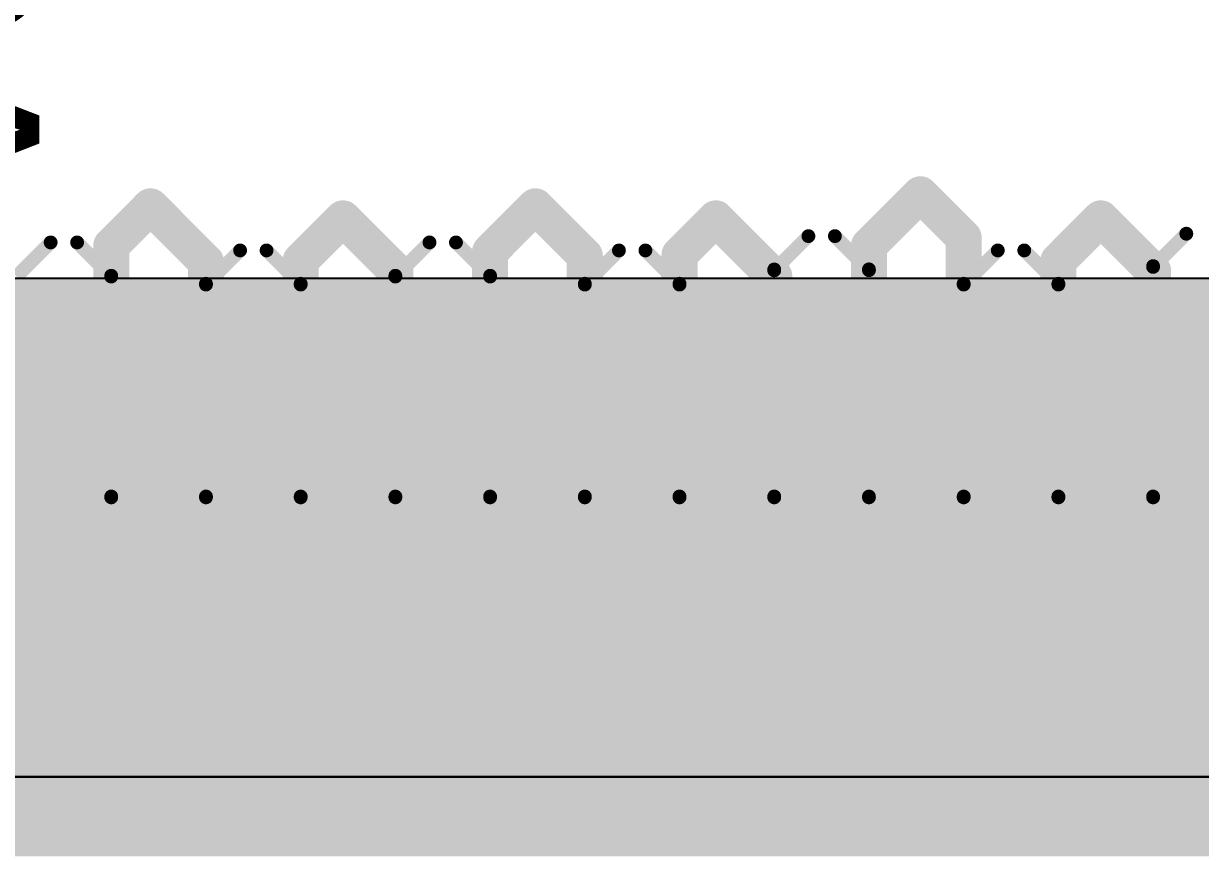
# Model space of a CAD drawing. Header units: inches. Extents: x -1.3 to 11.9, y -6.8 to 4.2.
# Drawn here: x 3.1372 to 3.6264, y -0.19 to 0.1559 of the extents above; entities that cross this region are included whole.
import ezdxf

# ---------------------------------------------------------------- set-up
doc = ezdxf.new("R2010")
doc.units = ezdxf.units.IN
doc.header["$MEASUREMENT"] = 0
for name, color, linetype in [('02_GND1', 76, 'Continuous'), ('04_GND2', 16, 'Continuous'), ('06_GND3', 216, 'Continuous'), ('08_GND4', 136, 'Continuous'), ('09_PWR1', 136, 'Continuous'), ('10_PWR2', 136, 'Continuous'), ('11_GND5', 136, 'Continuous'), ('13_GND6', 136, 'Continuous'), ('15_GND7', 136, 'Continuous'), ('Board', 76, 'Continuous'), ('BOTTOM', 5, 'Continuous'), ('Bottom Overlay', 54, 'Continuous'), ('Bottom Paste', 16, 'Continuous'), ('Bottom Solder', 6, 'Continuous'), ('TOP', 1, 'Continuous'), ('Top Paste', 8, 'Continuous'), ('Top Solder', 216, 'Continuous')]:
    doc.layers.add(name, color=color, linetype=linetype)
doc.styles.add('Arial', font='', dxfattribs={"height": 0.2})
doc.styles.get('Arial').set_extended_font_data('Arial')

# ---------------------------------------------------------------- blocks, each defined once
blk = doc.blocks.new('PCIE_8LANE_EDGE_316')
at = {"layer": 'BOTTOM'}
for points in [[(0.34033, -0.03098), (0.36833, -0.03098), (0.36833, -0.19998), (0.34033, -0.19998)], [(0.3797, -0.03098), (0.4077, -0.03098), (0.4077, -0.19998), (0.3797, -0.19998)], [(0.41907, -0.03098), (0.44707, -0.03098), (0.44707, -0.19998), (0.41907, -0.19998)], [(0.45844, -0.03098), (0.48644, -0.03098), (0.48644, -0.19998), (0.45844, -0.19998)], [(0.49781, -0.03098), (0.52581, -0.03098), (0.52581, -0.19998), (0.49781, -0.19998)], [(0.53718, -0.03098), (0.56518, -0.03098), (0.56518, -0.19998), (0.53718, -0.19998)], [(0.57655, -0.03098), (0.60455, -0.03098), (0.60455, -0.19998), (0.57655, -0.19998)], [(0.61592, -0.03098), (0.64392, -0.03098), (0.64392, -0.19998), (0.61592, -0.19998)], [(0.65529, -0.03098), (0.68329, -0.03098), (0.68329, -0.19998), (0.65529, -0.19998)], [(0.69466, -0.03098), (0.72266, -0.03098), (0.72266, -0.19998), (0.69466, -0.19998)], [(0.73403, -0.03098), (0.76203, -0.03098), (0.76203, -0.19998), (0.73403, -0.19998)], [(0.7734, -0.03098), (0.8014, -0.03098), (0.8014, -0.19998), (0.7734, -0.19998)], [(0.81277, -0.03098), (0.84077, -0.03098), (0.84077, -0.19998), (0.81277, -0.19998)]]:
    blk.add_hatch(color=5, dxfattribs=at).paths.add_polyline_path(points)
at = {"layer": 'Bottom Paste'}
for points in [[(0.34033, -0.03098), (0.36833, -0.03098), (0.36833, -0.19998), (0.34033, -0.19998)], [(0.3797, -0.03098), (0.4077, -0.03098), (0.4077, -0.19998), (0.3797, -0.19998)], [(0.41907, -0.03098), (0.44707, -0.03098), (0.44707, -0.19998), (0.41907, -0.19998)], [(0.45844, -0.03098), (0.48644, -0.03098), (0.48644, -0.19998), (0.45844, -0.19998)], [(0.49781, -0.03098), (0.52581, -0.03098), (0.52581, -0.19998), (0.49781, -0.19998)], [(0.53718, -0.03098), (0.56518, -0.03098), (0.56518, -0.19998), (0.53718, -0.19998)], [(0.57655, -0.03098), (0.60455, -0.03098), (0.60455, -0.19998), (0.57655, -0.19998)], [(0.61592, -0.03098), (0.64392, -0.03098), (0.64392, -0.19998), (0.61592, -0.19998)], [(0.65529, -0.03098), (0.68329, -0.03098), (0.68329, -0.19998), (0.65529, -0.19998)], [(0.69466, -0.03098), (0.72266, -0.03098), (0.72266, -0.19998), (0.69466, -0.19998)], [(0.73403, -0.03098), (0.76203, -0.03098), (0.76203, -0.19998), (0.73403, -0.19998)], [(0.7734, -0.03098), (0.8014, -0.03098), (0.8014, -0.19998), (0.7734, -0.19998)], [(0.81277, -0.03098), (0.84077, -0.03098), (0.84077, -0.19998), (0.81277, -0.19998)]]:
    blk.add_hatch(color=16, dxfattribs=at).paths.add_polyline_path(points)
at = {"layer": 'Bottom Solder'}
for points in [[(0.33633, -0.02698), (0.37233, -0.02698), (0.37233, -0.20398), (0.33633, -0.20398)], [(0.3757, -0.02698), (0.4117, -0.02698), (0.4117, -0.20398), (0.3757, -0.20398)], [(0.41507, -0.02698), (0.45107, -0.02698), (0.45107, -0.20398), (0.41507, -0.20398)], [(0.45444, -0.02698), (0.49044, -0.02698), (0.49044, -0.20398), (0.45444, -0.20398)], [(0.49381, -0.02698), (0.52981, -0.02698), (0.52981, -0.20398), (0.49381, -0.20398)], [(0.53318, -0.02698), (0.56918, -0.02698), (0.56918, -0.20398), (0.53318, -0.20398)], [(0.57255, -0.02698), (0.60855, -0.02698), (0.60855, -0.20398), (0.57255, -0.20398)], [(0.61192, -0.02698), (0.64792, -0.02698), (0.64792, -0.20398), (0.61192, -0.20398)], [(0.65129, -0.02698), (0.68729, -0.02698), (0.68729, -0.20398), (0.65129, -0.20398)], [(0.69066, -0.02698), (0.72666, -0.02698), (0.72666, -0.20398), (0.69066, -0.20398)], [(0.73003, -0.02698), (0.76603, -0.02698), (0.76603, -0.20398), (0.73003, -0.20398)], [(0.7694, -0.02698), (0.8054, -0.02698), (0.8054, -0.20398), (0.7694, -0.20398)], [(0.80877, -0.02698), (0.84477, -0.02698), (0.84477, -0.20398), (0.80877, -0.20398)]]:
    blk.add_hatch(color=6, dxfattribs=at).paths.add_polyline_path(points)
at = {"layer": 'TOP'}
for points in [[(0.34033, -0.03098), (0.36833, -0.03098), (0.36833, -0.19998), (0.34033, -0.19998)], [(0.3797, -0.03098), (0.4077, -0.03098), (0.4077, -0.19998), (0.3797, -0.19998)], [(0.41907, -0.03098), (0.44707, -0.03098), (0.44707, -0.19998), (0.41907, -0.19998)], [(0.45844, -0.03098), (0.48644, -0.03098), (0.48644, -0.19998), (0.45844, -0.19998)], [(0.49781, -0.03098), (0.52581, -0.03098), (0.52581, -0.19998), (0.49781, -0.19998)], [(0.53718, -0.03098), (0.56518, -0.03098), (0.56518, -0.19998), (0.53718, -0.19998)], [(0.57655, -0.03098), (0.60455, -0.03098), (0.60455, -0.19998), (0.57655, -0.19998)], [(0.61592, -0.03098), (0.64392, -0.03098), (0.64392, -0.19998), (0.61592, -0.19998)], [(0.65529, -0.03098), (0.68329, -0.03098), (0.68329, -0.19998), (0.65529, -0.19998)], [(0.69466, -0.03098), (0.72266, -0.03098), (0.72266, -0.19998), (0.69466, -0.19998)], [(0.73403, -0.03098), (0.76203, -0.03098), (0.76203, -0.19998), (0.73403, -0.19998)], [(0.7734, -0.03098), (0.8014, -0.03098), (0.8014, -0.19998), (0.7734, -0.19998)], [(0.81277, -0.03098), (0.84077, -0.03098), (0.84077, -0.19998), (0.81277, -0.19998)]]:
    blk.add_hatch(color=1, dxfattribs=at).paths.add_polyline_path(points)
at = {"layer": 'Top Paste'}
for points in [[(0.34033, -0.03098), (0.36833, -0.03098), (0.36833, -0.19998), (0.34033, -0.19998)], [(0.3797, -0.03098), (0.4077, -0.03098), (0.4077, -0.19998), (0.3797, -0.19998)], [(0.41907, -0.03098), (0.44707, -0.03098), (0.44707, -0.19998), (0.41907, -0.19998)], [(0.45844, -0.03098), (0.48644, -0.03098), (0.48644, -0.19998), (0.45844, -0.19998)], [(0.49781, -0.03098), (0.52581, -0.03098), (0.52581, -0.19998), (0.49781, -0.19998)], [(0.53718, -0.03098), (0.56518, -0.03098), (0.56518, -0.19998), (0.53718, -0.19998)], [(0.57655, -0.03098), (0.60455, -0.03098), (0.60455, -0.19998), (0.57655, -0.19998)], [(0.61592, -0.03098), (0.64392, -0.03098), (0.64392, -0.19998), (0.61592, -0.19998)], [(0.65529, -0.03098), (0.68329, -0.03098), (0.68329, -0.19998), (0.65529, -0.19998)], [(0.69466, -0.03098), (0.72266, -0.03098), (0.72266, -0.19998), (0.69466, -0.19998)], [(0.73403, -0.03098), (0.76203, -0.03098), (0.76203, -0.19998), (0.73403, -0.19998)], [(0.7734, -0.03098), (0.8014, -0.03098), (0.8014, -0.19998), (0.7734, -0.19998)], [(0.81277, -0.03098), (0.84077, -0.03098), (0.84077, -0.19998), (0.81277, -0.19998)]]:
    blk.add_hatch(color=8, dxfattribs=at).paths.add_polyline_path(points)
at = {"layer": 'Top Solder'}
for points in [[(0.33633, -0.02698), (0.37233, -0.02698), (0.37233, -0.20398), (0.33633, -0.20398)], [(0.3757, -0.02698), (0.4117, -0.02698), (0.4117, -0.20398), (0.3757, -0.20398)], [(0.41507, -0.02698), (0.45107, -0.02698), (0.45107, -0.20398), (0.41507, -0.20398)], [(0.45444, -0.02698), (0.49044, -0.02698), (0.49044, -0.20398), (0.45444, -0.20398)], [(0.49381, -0.02698), (0.52981, -0.02698), (0.52981, -0.20398), (0.49381, -0.20398)], [(0.53318, -0.02698), (0.56918, -0.02698), (0.56918, -0.20398), (0.53318, -0.20398)], [(0.57255, -0.02698), (0.60855, -0.02698), (0.60855, -0.20398), (0.57255, -0.20398)], [(0.61192, -0.02698), (0.64792, -0.02698), (0.64792, -0.20398), (0.61192, -0.20398)], [(0.65129, -0.02698), (0.68729, -0.02698), (0.68729, -0.20398), (0.65129, -0.20398)], [(0.69066, -0.02698), (0.72666, -0.02698), (0.72666, -0.20398), (0.69066, -0.20398)], [(0.73003, -0.02698), (0.76603, -0.02698), (0.76603, -0.20398), (0.73003, -0.20398)], [(0.7694, -0.02698), (0.8054, -0.02698), (0.8054, -0.20398), (0.7694, -0.20398)], [(0.80877, -0.02698), (0.84477, -0.02698), (0.84477, -0.20398), (0.80877, -0.20398)]]:
    blk.add_hatch(color=216, dxfattribs=at).paths.add_polyline_path(points)
at = {"layer": 'Bottom Overlay', "style": 'Arial', "text_generation_flag": 2}
blk.add_text('A32', height=0.07874, rotation=270, dxfattribs=at).set_placement((0.28502, 0.00002))

msp = doc.modelspace()

# ---------------------------------------------------------------- hatches: boundary and pattern name
at = {"layer": '02_GND1'}
msp.add_hatch(color=76, dxfattribs=at).paths.add_polyline_path([(1.765, -0.175), (3.81, -0.175), (3.81, 0.05), (1.765, 0.05)])
at = {"layer": '04_GND2'}
msp.add_hatch(color=16, dxfattribs=at).paths.add_polyline_path([(1.77, -0.18), (3.815, -0.18), (3.815, 0.05), (1.77, 0.05)])
at = {"layer": '06_GND3'}
msp.add_hatch(color=216, dxfattribs=at).paths.add_polyline_path([(1.77, -0.185), (3.815, -0.185), (3.815, 0.05), (1.77, 0.05)])
at = {"layer": '08_GND4'}
msp.add_hatch(color=136, dxfattribs=at).paths.add_polyline_path([(1.765, -0.185), (3.815, -0.185), (3.815, 0.05), (1.765, 0.05)])
at = {"layer": '09_PWR1'}
msp.add_hatch(color=136, dxfattribs=at).paths.add_polyline_path([(1.765, -0.19), (3.815, -0.19), (3.815, 0.05), (1.765, 0.05)])
at = {"layer": '10_PWR2'}
msp.add_hatch(color=136, dxfattribs=at).paths.add_polyline_path([(1.76, -0.19), (3.815, -0.19), (3.815, 0.05), (1.76, 0.05)])
at = {"layer": '11_GND5'}
msp.add_hatch(color=136, dxfattribs=at).paths.add_polyline_path([(1.76, -0.185), (3.815, -0.185), (3.815, 0.05), (1.76, 0.05)])
at = {"layer": '13_GND6'}
msp.add_hatch(color=136, dxfattribs=at).paths.add_polyline_path([(1.76, -0.185), (3.815, -0.185), (3.815, 0.05), (1.76, 0.05)])
at = {"layer": '15_GND7'}
msp.add_hatch(color=136, dxfattribs=at).paths.add_polyline_path([(1.765, -0.185), (3.815, -0.185), (3.815, 0.05), (1.765, 0.05)])
at = {"layer": 'Bottom Solder'}
msp.add_hatch(color=6, dxfattribs=at).paths.add_polyline_path([(1.748, -0.186), (3.82, -0.186), (3.82, 0.048), (1.748, 0.048)])
at = {"layer": 'Top Solder'}
msp.add_hatch(color=216, dxfattribs=at).paths.add_polyline_path([(1.749, -0.185), (3.815, -0.185), (3.815, 0.048), (1.749, 0.048)])

# ---------------------------------------------------------------- linework, layer by layer
at = {"layer": '02_GND1'}
msp.add_line((3.77121, 0.05), (2.30556, 0.05), dxfattribs=at)
msp.add_lwpolyline([(2.28598, -0.15748, 0.04, 0.04, 0), (3.79079, -0.15748, 0.04, 0.04, 0)], format="xyseb", dxfattribs=at)
at = {"layer": '04_GND2'}
msp.add_line((3.77121, 0.05), (2.30556, 0.05), dxfattribs=at)
msp.add_lwpolyline([(2.28598, -0.15748, 0.04, 0.04, 0), (3.79079, -0.15748, 0.04, 0.04, 0)], format="xyseb", dxfattribs=at)
at = {"layer": '06_GND3'}
msp.add_line((3.77121, 0.05), (2.30556, 0.05), dxfattribs=at)
msp.add_lwpolyline([(2.28598, -0.15748, 0.04, 0.04, 0), (3.79079, -0.15748, 0.04, 0.04, 0)], format="xyseb", dxfattribs=at)
at = {"layer": '08_GND4'}
msp.add_line((3.77121, 0.05), (2.30556, 0.05), dxfattribs=at)
msp.add_lwpolyline([(2.28598, -0.15748, 0.04, 0.04, 0), (3.79079, -0.15748, 0.04, 0.04, 0)], format="xyseb", dxfattribs=at)
at = {"layer": '09_PWR1'}
msp.add_line((3.77121, 0.05), (2.30556, 0.05), dxfattribs=at)
msp.add_lwpolyline([(2.28598, -0.15748, 0.04, 0.04, 0), (3.79079, -0.15748, 0.04, 0.04, 0)], format="xyseb", dxfattribs=at)
at = {"layer": '10_PWR2'}
msp.add_line((3.77121, 0.05), (2.30556, 0.05), dxfattribs=at)
msp.add_lwpolyline([(2.28598, -0.15748, 0.04, 0.04, 0), (3.79079, -0.15748, 0.04, 0.04, 0)], format="xyseb", dxfattribs=at)
at = {"layer": '11_GND5'}
msp.add_line((3.77121, 0.05), (2.30556, 0.05), dxfattribs=at)
msp.add_lwpolyline([(2.28598, -0.15748, 0.04, 0.04, 0), (3.79079, -0.15748, 0.04, 0.04, 0)], format="xyseb", dxfattribs=at)
at = {"layer": '13_GND6'}
msp.add_line((3.77121, 0.05), (2.30556, 0.05), dxfattribs=at)
msp.add_lwpolyline([(2.28598, -0.15748, 0.04, 0.04, 0), (3.79079, -0.15748, 0.04, 0.04, 0)], format="xyseb", dxfattribs=at)
at = {"layer": '15_GND7'}
msp.add_line((3.77121, 0.05), (2.30556, 0.05), dxfattribs=at)
msp.add_lwpolyline([(2.28598, -0.15748, 0.04, 0.04, 0), (3.79079, -0.15748, 0.04, 0.04, 0)], format="xyseb", dxfattribs=at)
at = {"layer": 'Board'}
msp.add_lwpolyline([(2.28598, -0.15697, 0.001, 0.001, 0), (3.79079, -0.15697, 0.001, 0.001, 0)], format="xyseb", dxfattribs=at)
at = {"layer": 'BOTTOM'}
for points in [[(3.48864, 0.06364, 0.015, 0.015, 0), (3.51, 0.085, 0.015, 0.015, 0)], [(3.17368, 0.06368, 0.015, 0.015, 0), (3.19, 0.08, 0.015, 0.015, 0)], [(3.33116, 0.06116, 0.015, 0.015, 0), (3.35, 0.08, 0.015, 0.015, 0)], [(3.27, 0.075, 0.015, 0.015, 0), (3.29179, 0.05321, 0.015, 0.015, 0)], [(3.425, 0.075, 0.015, 0.015, 0), (3.44927, 0.05073, 0.015, 0.015, 0)], [(3.585, 0.075, 0.015, 0.015, 0), (3.60675, 0.05325, 0.015, 0.015, 0)], [(3.17368, -0.04086, 0.015, 0.015, 0), (3.17368, 0.06368, 0.015, 0.015, 0)], [(3.33116, -0.04086, 0.015, 0.015, 0), (3.33116, 0.06116, 0.015, 0.015, 0)], [(3.48864, -0.04086, 0.015, 0.015, 0), (3.48864, 0.06364, 0.015, 0.015, 0)], [(3.21305, 0.04752, 0.00575, 0.00575, 0), (3.22724, 0.0617, 0.00575, 0.00575, 0)], [(3.23824, 0.0617, 0.00575, 0.00575, 0), (3.25242, 0.04752, 0.00575, 0.00575, 0)], [(3.37053, 0.04752, 0.00575, 0.00575, 0), (3.38472, 0.0617, 0.00575, 0.00575, 0)], [(3.39572, 0.0617, 0.00575, 0.00575, 0), (3.4099, 0.04752, 0.00575, 0.00575, 0)], [(3.52801, 0.04752, 0.00575, 0.00575, 0), (3.5422, 0.0617, 0.00575, 0.00575, 0)], [(3.5532, 0.0617, 0.00575, 0.00575, 0), (3.56738, 0.04752, 0.00575, 0.00575, 0)], [(3.29179, -0.04086, 0.015, 0.015, 0), (3.29179, 0.05321, 0.015, 0.015, 0)], [(3.60675, -0.04086, 0.015, 0.015, 0), (3.60675, 0.05325, 0.015, 0.015, 0)], [(3.44927, -0.04051, 0.015, 0.015, 0), (3.44927, 0.05107, 0.015, 0.015, 0)], [(3.44927, -0.04086, 0.015, 0.015, 0), (3.44927, 0.05073, 0.015, 0.015, 0)], [(3.21305, -0.04051, 0.00575, 0.00575, 0), (3.21305, 0.04786, 0.00575, 0.00575, 0)], [(3.21305, -0.04086, 0.00575, 0.00575, 0), (3.21305, 0.04752, 0.00575, 0.00575, 0)], [(3.25242, -0.04051, 0.00575, 0.00575, 0), (3.25242, 0.04786, 0.00575, 0.00575, 0)], [(3.25242, -0.04086, 0.00575, 0.00575, 0), (3.25242, 0.04752, 0.00575, 0.00575, 0)], [(3.37053, -0.04051, 0.00575, 0.00575, 0), (3.37053, 0.04786, 0.00575, 0.00575, 0)], [(3.37053, -0.04086, 0.00575, 0.00575, 0), (3.37053, 0.04752, 0.00575, 0.00575, 0)], [(3.4099, -0.04051, 0.00575, 0.00575, 0), (3.4099, 0.04786, 0.00575, 0.00575, 0)], [(3.4099, -0.04086, 0.00575, 0.00575, 0), (3.4099, 0.04752, 0.00575, 0.00575, 0)], [(3.52801, -0.04051, 0.00575, 0.00575, 0), (3.52801, 0.04786, 0.00575, 0.00575, 0)], [(3.52801, -0.04086, 0.00575, 0.00575, 0), (3.52801, 0.04752, 0.00575, 0.00575, 0)], [(3.56738, -0.04051, 0.00575, 0.00575, 0), (3.56738, 0.04786, 0.00575, 0.00575, 0)], [(3.56738, -0.04086, 0.00575, 0.00575, 0), (3.56738, 0.04752, 0.00575, 0.00575, 0)]]:
    msp.add_lwpolyline(points, format="xyseb", dxfattribs=at)
for points in [[(3.50625, 0.085, 0.0075, 0.0075, 1), (3.51375, 0.085, 0.0075, 0.0075, 1)], [(3.18625, 0.08, 0.0075, 0.0075, 1), (3.19375, 0.08, 0.0075, 0.0075, 1)], [(3.34625, 0.08, 0.0075, 0.0075, 1), (3.35375, 0.08, 0.0075, 0.0075, 1)], [(3.26625, 0.075, 0.0075, 0.0075, 1), (3.27375, 0.075, 0.0075, 0.0075, 1)], [(3.42125, 0.075, 0.0075, 0.0075, 1), (3.42875, 0.075, 0.0075, 0.0075, 1)], [(3.58125, 0.075, 0.0075, 0.0075, 1), (3.58875, 0.075, 0.0075, 0.0075, 1)], [(3.16993, 0.06368, 0.0075, 0.0075, 1), (3.17743, 0.06368, 0.0075, 0.0075, 1)], [(3.16993, 0.06368, 0.0075, 0.0075, 1), (3.17743, 0.06368, 0.0075, 0.0075, 1)], [(3.32741, 0.06116, 0.0075, 0.0075, 1), (3.33491, 0.06116, 0.0075, 0.0075, 1)], [(3.32741, 0.06116, 0.0075, 0.0075, 1), (3.33491, 0.06116, 0.0075, 0.0075, 1)], [(3.48489, 0.06364, 0.0075, 0.0075, 1), (3.49239, 0.06364, 0.0075, 0.0075, 1)], [(3.48489, 0.06364, 0.0075, 0.0075, 1), (3.49239, 0.06364, 0.0075, 0.0075, 1)], [(3.2258, 0.0617, 0.00287, 0.00287, 1), (3.22867, 0.0617, 0.00287, 0.00287, 1)], [(3.2368, 0.0617, 0.00287, 0.00287, 1), (3.23967, 0.0617, 0.00287, 0.00287, 1)], [(3.38328, 0.0617, 0.00287, 0.00287, 1), (3.38615, 0.0617, 0.00287, 0.00287, 1)], [(3.39428, 0.0617, 0.00287, 0.00287, 1), (3.39715, 0.0617, 0.00287, 0.00287, 1)], [(3.54076, 0.0617, 0.00287, 0.00287, 1), (3.54363, 0.0617, 0.00287, 0.00287, 1)], [(3.55176, 0.0617, 0.00287, 0.00287, 1), (3.55463, 0.0617, 0.00287, 0.00287, 1)], [(3.28804, 0.05321, 0.0075, 0.0075, 1), (3.29554, 0.05321, 0.0075, 0.0075, 1)], [(3.28804, 0.05321, 0.0075, 0.0075, 1), (3.29554, 0.05321, 0.0075, 0.0075, 1)], [(3.603, 0.05325, 0.0075, 0.0075, 1), (3.6105, 0.05325, 0.0075, 0.0075, 1)], [(3.603, 0.05325, 0.0075, 0.0075, 1), (3.6105, 0.05325, 0.0075, 0.0075, 1)], [(3.44552, 0.05107, 0.0075, 0.0075, 1), (3.45302, 0.05107, 0.0075, 0.0075, 1)], [(3.44552, 0.05073, 0.0075, 0.0075, 1), (3.45302, 0.05073, 0.0075, 0.0075, 1)], [(3.44552, 0.05073, 0.0075, 0.0075, 1), (3.45302, 0.05073, 0.0075, 0.0075, 1)], [(3.21161, 0.04786, 0.00287, 0.00287, 1), (3.21449, 0.04786, 0.00287, 0.00287, 1)], [(3.21161, 0.04752, 0.00287, 0.00287, 1), (3.21449, 0.04752, 0.00287, 0.00287, 1)], [(3.21161, 0.04752, 0.00287, 0.00287, 1), (3.21449, 0.04752, 0.00287, 0.00287, 1)], [(3.25098, 0.04786, 0.00287, 0.00287, 1), (3.25386, 0.04786, 0.00287, 0.00287, 1)], [(3.25098, 0.04752, 0.00287, 0.00287, 1), (3.25386, 0.04752, 0.00287, 0.00287, 1)], [(3.25098, 0.04752, 0.00287, 0.00287, 1), (3.25386, 0.04752, 0.00287, 0.00287, 1)], [(3.36909, 0.04786, 0.00287, 0.00287, 1), (3.37197, 0.04786, 0.00287, 0.00287, 1)], [(3.36909, 0.04752, 0.00287, 0.00287, 1), (3.37197, 0.04752, 0.00287, 0.00287, 1)], [(3.36909, 0.04752, 0.00287, 0.00287, 1), (3.37197, 0.04752, 0.00287, 0.00287, 1)], [(3.40846, 0.04786, 0.00287, 0.00287, 1), (3.41134, 0.04786, 0.00287, 0.00287, 1)], [(3.40846, 0.04752, 0.00287, 0.00287, 1), (3.41134, 0.04752, 0.00287, 0.00287, 1)], [(3.40846, 0.04752, 0.00287, 0.00287, 1), (3.41134, 0.04752, 0.00287, 0.00287, 1)], [(3.52657, 0.04786, 0.00287, 0.00287, 1), (3.52945, 0.04786, 0.00287, 0.00287, 1)], [(3.52657, 0.04752, 0.00287, 0.00287, 1), (3.52945, 0.04752, 0.00287, 0.00287, 1)], [(3.52657, 0.04752, 0.00287, 0.00287, 1), (3.52945, 0.04752, 0.00287, 0.00287, 1)], [(3.56594, 0.04786, 0.00287, 0.00287, 1), (3.56882, 0.04786, 0.00287, 0.00287, 1)], [(3.56594, 0.04752, 0.00287, 0.00287, 1), (3.56882, 0.04752, 0.00287, 0.00287, 1)], [(3.56594, 0.04752, 0.00287, 0.00287, 1), (3.56882, 0.04752, 0.00287, 0.00287, 1)], [(3.16993, -0.04086, 0.0075, 0.0075, 1), (3.17743, -0.04086, 0.0075, 0.0075, 1)], [(3.28804, -0.04086, 0.0075, 0.0075, 1), (3.29554, -0.04086, 0.0075, 0.0075, 1)], [(3.32741, -0.04086, 0.0075, 0.0075, 1), (3.33491, -0.04086, 0.0075, 0.0075, 1)], [(3.44552, -0.04051, 0.0075, 0.0075, 1), (3.45302, -0.04051, 0.0075, 0.0075, 1)], [(3.44552, -0.04086, 0.0075, 0.0075, 1), (3.45302, -0.04086, 0.0075, 0.0075, 1)], [(3.48489, -0.04086, 0.0075, 0.0075, 1), (3.49239, -0.04086, 0.0075, 0.0075, 1)], [(3.603, -0.04086, 0.0075, 0.0075, 1), (3.6105, -0.04086, 0.0075, 0.0075, 1)], [(3.21161, -0.04051, 0.00287, 0.00287, 1), (3.21449, -0.04051, 0.00287, 0.00287, 1)], [(3.21161, -0.04086, 0.00287, 0.00287, 1), (3.21449, -0.04086, 0.00287, 0.00287, 1)], [(3.25098, -0.04051, 0.00287, 0.00287, 1), (3.25386, -0.04051, 0.00287, 0.00287, 1)], [(3.25098, -0.04086, 0.00287, 0.00287, 1), (3.25386, -0.04086, 0.00287, 0.00287, 1)], [(3.36909, -0.04051, 0.00287, 0.00287, 1), (3.37197, -0.04051, 0.00287, 0.00287, 1)], [(3.36909, -0.04086, 0.00287, 0.00287, 1), (3.37197, -0.04086, 0.00287, 0.00287, 1)], [(3.40846, -0.04051, 0.00287, 0.00287, 1), (3.41134, -0.04051, 0.00287, 0.00287, 1)], [(3.40846, -0.04086, 0.00287, 0.00287, 1), (3.41134, -0.04086, 0.00287, 0.00287, 1)], [(3.52657, -0.04051, 0.00287, 0.00287, 1), (3.52945, -0.04051, 0.00287, 0.00287, 1)], [(3.52657, -0.04086, 0.00287, 0.00287, 1), (3.52945, -0.04086, 0.00287, 0.00287, 1)], [(3.56594, -0.04051, 0.00287, 0.00287, 1), (3.56882, -0.04051, 0.00287, 0.00287, 1)], [(3.56594, -0.04086, 0.00287, 0.00287, 1), (3.56882, -0.04086, 0.00287, 0.00287, 1)]]:
    msp.add_lwpolyline(points, format="xyseb", close=True, dxfattribs=at)
at = {"layer": 'TOP'}
for points in [[(3.51, 0.085, 0.015, 0.015, 0), (3.52801, 0.06699, 0.015, 0.015, 0)], [(3.19, 0.08, 0.015, 0.015, 0), (3.21305, 0.05695, 0.015, 0.015, 0)], [(3.35, 0.08, 0.015, 0.015, 0), (3.37053, 0.05947, 0.015, 0.015, 0)], [(3.25242, 0.05742, 0.015, 0.015, 0), (3.27, 0.075, 0.015, 0.015, 0)], [(3.4099, 0.0599, 0.015, 0.015, 0), (3.425, 0.075, 0.015, 0.015, 0)], [(3.56738, 0.05738, 0.015, 0.015, 0), (3.585, 0.075, 0.015, 0.015, 0)], [(3.52801, -0.04086, 0.015, 0.015, 0), (3.52801, 0.06699, 0.015, 0.015, 0)], [(3.44926, 0.05343, 0.00575, 0.00575, 0), (3.46348, 0.06764, 0.00575, 0.00575, 0)], [(3.47448, 0.06764, 0.00575, 0.00575, 0), (3.48863, 0.05349, 0.00575, 0.00575, 0)], [(3.60674, 0.05484, 0.00575, 0.00575, 0), (3.62055, 0.06864, 0.00575, 0.00575, 0)], [(3.1343, 0.05084, 0.00575, 0.00575, 0), (3.14849, 0.06502, 0.00575, 0.00575, 0)], [(3.15949, 0.06502, 0.00575, 0.00575, 0), (3.17367, 0.05084, 0.00575, 0.00575, 0)], [(3.21305, -0.04086, 0.015, 0.015, 0), (3.21305, 0.05695, 0.015, 0.015, 0)], [(3.25242, -0.04086, 0.015, 0.015, 0), (3.25242, 0.05742, 0.015, 0.015, 0)], [(3.29178, 0.05084, 0.00575, 0.00575, 0), (3.30597, 0.06502, 0.00575, 0.00575, 0)], [(3.31697, 0.06502, 0.00575, 0.00575, 0), (3.33115, 0.05084, 0.00575, 0.00575, 0)], [(3.37053, -0.04086, 0.015, 0.015, 0), (3.37053, 0.05947, 0.015, 0.015, 0)], [(3.4099, -0.04086, 0.015, 0.015, 0), (3.4099, 0.0599, 0.015, 0.015, 0)], [(3.56738, -0.04086, 0.015, 0.015, 0), (3.56738, 0.05738, 0.015, 0.015, 0)], [(3.17367, -0.04051, 0.00575, 0.00575, 0), (3.17367, 0.05118, 0.00575, 0.00575, 0)], [(3.29178, -0.04051, 0.00575, 0.00575, 0), (3.29178, 0.05118, 0.00575, 0.00575, 0)], [(3.33115, -0.04051, 0.00575, 0.00575, 0), (3.33115, 0.05118, 0.00575, 0.00575, 0)], [(3.44926, -0.04051, 0.00575, 0.00575, 0), (3.44926, 0.05378, 0.00575, 0.00575, 0)], [(3.44926, -0.04086, 0.00575, 0.00575, 0), (3.44926, 0.05343, 0.00575, 0.00575, 0)], [(3.48863, -0.04051, 0.00575, 0.00575, 0), (3.48863, 0.05383, 0.00575, 0.00575, 0)], [(3.48863, -0.04086, 0.00575, 0.00575, 0), (3.48863, 0.05349, 0.00575, 0.00575, 0)], [(3.60674, -0.04051, 0.00575, 0.00575, 0), (3.60674, 0.05518, 0.00575, 0.00575, 0)], [(3.60674, -0.04086, 0.00575, 0.00575, 0), (3.60674, 0.05484, 0.00575, 0.00575, 0)], [(3.17367, -0.04086, 0.00575, 0.00575, 0), (3.17367, 0.05084, 0.00575, 0.00575, 0)], [(3.29178, -0.04086, 0.00575, 0.00575, 0), (3.29178, 0.05084, 0.00575, 0.00575, 0)], [(3.33115, -0.04086, 0.00575, 0.00575, 0), (3.33115, 0.05084, 0.00575, 0.00575, 0)]]:
    msp.add_lwpolyline(points, format="xyseb", dxfattribs=at)
for points in [[(3.50625, 0.085, 0.0075, 0.0075, 1), (3.51375, 0.085, 0.0075, 0.0075, 1)], [(3.18625, 0.08, 0.0075, 0.0075, 1), (3.19375, 0.08, 0.0075, 0.0075, 1)], [(3.34625, 0.08, 0.0075, 0.0075, 1), (3.35375, 0.08, 0.0075, 0.0075, 1)], [(3.26625, 0.075, 0.0075, 0.0075, 1), (3.27375, 0.075, 0.0075, 0.0075, 1)], [(3.42125, 0.075, 0.0075, 0.0075, 1), (3.42875, 0.075, 0.0075, 0.0075, 1)], [(3.58125, 0.075, 0.0075, 0.0075, 1), (3.58875, 0.075, 0.0075, 0.0075, 1)], [(3.52426, 0.06699, 0.0075, 0.0075, 1), (3.53176, 0.06699, 0.0075, 0.0075, 1)], [(3.52426, 0.06699, 0.0075, 0.0075, 1), (3.53176, 0.06699, 0.0075, 0.0075, 1)], [(3.46204, 0.06764, 0.00287, 0.00287, 1), (3.46491, 0.06764, 0.00287, 0.00287, 1)], [(3.47304, 0.06764, 0.00287, 0.00287, 1), (3.47591, 0.06764, 0.00287, 0.00287, 1)], [(3.61912, 0.06864, 0.00287, 0.00287, 1), (3.62199, 0.06864, 0.00287, 0.00287, 1)], [(3.14705, 0.06502, 0.00287, 0.00287, 1), (3.14993, 0.06502, 0.00287, 0.00287, 1)], [(3.15805, 0.06502, 0.00287, 0.00287, 1), (3.16093, 0.06502, 0.00287, 0.00287, 1)], [(3.2093, 0.05695, 0.0075, 0.0075, 1), (3.2168, 0.05695, 0.0075, 0.0075, 1)], [(3.2093, 0.05695, 0.0075, 0.0075, 1), (3.2168, 0.05695, 0.0075, 0.0075, 1)], [(3.24867, 0.05742, 0.0075, 0.0075, 1), (3.25617, 0.05742, 0.0075, 0.0075, 1)], [(3.24867, 0.05742, 0.0075, 0.0075, 1), (3.25617, 0.05742, 0.0075, 0.0075, 1)], [(3.30453, 0.06502, 0.00287, 0.00287, 1), (3.30741, 0.06502, 0.00287, 0.00287, 1)], [(3.31553, 0.06502, 0.00287, 0.00287, 1), (3.31841, 0.06502, 0.00287, 0.00287, 1)], [(3.36678, 0.05947, 0.0075, 0.0075, 1), (3.37428, 0.05947, 0.0075, 0.0075, 1)], [(3.36678, 0.05947, 0.0075, 0.0075, 1), (3.37428, 0.05947, 0.0075, 0.0075, 1)], [(3.40615, 0.0599, 0.0075, 0.0075, 1), (3.41365, 0.0599, 0.0075, 0.0075, 1)], [(3.40615, 0.0599, 0.0075, 0.0075, 1), (3.41365, 0.0599, 0.0075, 0.0075, 1)], [(3.56363, 0.05738, 0.0075, 0.0075, 1), (3.57113, 0.05738, 0.0075, 0.0075, 1)], [(3.56363, 0.05738, 0.0075, 0.0075, 1), (3.57113, 0.05738, 0.0075, 0.0075, 1)], [(3.17224, 0.05118, 0.00287, 0.00287, 1), (3.17511, 0.05118, 0.00287, 0.00287, 1)], [(3.29035, 0.05118, 0.00287, 0.00287, 1), (3.29322, 0.05118, 0.00287, 0.00287, 1)], [(3.32972, 0.05118, 0.00287, 0.00287, 1), (3.33259, 0.05118, 0.00287, 0.00287, 1)], [(3.44783, 0.05378, 0.00287, 0.00287, 1), (3.4507, 0.05378, 0.00287, 0.00287, 1)], [(3.44783, 0.05343, 0.00287, 0.00287, 1), (3.4507, 0.05343, 0.00287, 0.00287, 1)], [(3.44783, 0.05343, 0.00287, 0.00287, 1), (3.4507, 0.05343, 0.00287, 0.00287, 1)], [(3.4872, 0.05383, 0.00287, 0.00287, 1), (3.49007, 0.05383, 0.00287, 0.00287, 1)], [(3.4872, 0.05349, 0.00287, 0.00287, 1), (3.49007, 0.05349, 0.00287, 0.00287, 1)], [(3.4872, 0.05349, 0.00287, 0.00287, 1), (3.49007, 0.05349, 0.00287, 0.00287, 1)], [(3.60531, 0.05518, 0.00287, 0.00287, 1), (3.60818, 0.05518, 0.00287, 0.00287, 1)], [(3.60531, 0.05484, 0.00287, 0.00287, 1), (3.60818, 0.05484, 0.00287, 0.00287, 1)], [(3.60531, 0.05484, 0.00287, 0.00287, 1), (3.60818, 0.05484, 0.00287, 0.00287, 1)], [(3.17224, 0.05084, 0.00287, 0.00287, 1), (3.17511, 0.05084, 0.00287, 0.00287, 1)], [(3.17224, 0.05084, 0.00287, 0.00287, 1), (3.17511, 0.05084, 0.00287, 0.00287, 1)], [(3.29035, 0.05084, 0.00287, 0.00287, 1), (3.29322, 0.05084, 0.00287, 0.00287, 1)], [(3.29035, 0.05084, 0.00287, 0.00287, 1), (3.29322, 0.05084, 0.00287, 0.00287, 1)], [(3.32972, 0.05084, 0.00287, 0.00287, 1), (3.33259, 0.05084, 0.00287, 0.00287, 1)], [(3.32972, 0.05084, 0.00287, 0.00287, 1), (3.33259, 0.05084, 0.00287, 0.00287, 1)], [(3.2093, -0.04086, 0.0075, 0.0075, 1), (3.2168, -0.04086, 0.0075, 0.0075, 1)], [(3.24867, -0.04086, 0.0075, 0.0075, 1), (3.25617, -0.04086, 0.0075, 0.0075, 1)], [(3.36678, -0.04086, 0.0075, 0.0075, 1), (3.37428, -0.04086, 0.0075, 0.0075, 1)], [(3.40615, -0.04086, 0.0075, 0.0075, 1), (3.41365, -0.04086, 0.0075, 0.0075, 1)], [(3.52426, -0.04086, 0.0075, 0.0075, 1), (3.53176, -0.04086, 0.0075, 0.0075, 1)], [(3.56363, -0.04086, 0.0075, 0.0075, 1), (3.57113, -0.04086, 0.0075, 0.0075, 1)], [(3.17224, -0.04051, 0.00287, 0.00287, 1), (3.17511, -0.04051, 0.00287, 0.00287, 1)], [(3.17224, -0.04086, 0.00287, 0.00287, 1), (3.17511, -0.04086, 0.00287, 0.00287, 1)], [(3.29035, -0.04051, 0.00287, 0.00287, 1), (3.29322, -0.04051, 0.00287, 0.00287, 1)], [(3.29035, -0.04086, 0.00287, 0.00287, 1), (3.29322, -0.04086, 0.00287, 0.00287, 1)], [(3.32972, -0.04051, 0.00287, 0.00287, 1), (3.33259, -0.04051, 0.00287, 0.00287, 1)], [(3.32972, -0.04086, 0.00287, 0.00287, 1), (3.33259, -0.04086, 0.00287, 0.00287, 1)], [(3.44783, -0.04051, 0.00287, 0.00287, 1), (3.4507, -0.04051, 0.00287, 0.00287, 1)], [(3.44783, -0.04086, 0.00287, 0.00287, 1), (3.4507, -0.04086, 0.00287, 0.00287, 1)], [(3.4872, -0.04051, 0.00287, 0.00287, 1), (3.49007, -0.04051, 0.00287, 0.00287, 1)], [(3.4872, -0.04086, 0.00287, 0.00287, 1), (3.49007, -0.04086, 0.00287, 0.00287, 1)], [(3.60531, -0.04051, 0.00287, 0.00287, 1), (3.60818, -0.04051, 0.00287, 0.00287, 1)], [(3.60531, -0.04086, 0.00287, 0.00287, 1), (3.60818, -0.04086, 0.00287, 0.00287, 1)]]:
    msp.add_lwpolyline(points, format="xyseb", close=True, dxfattribs=at)

# ---------------------------------------------------------------- block references
msp.add_blockref('PCIE_8LANE_EDGE_316', (2.77998, 0.07498))

doc.saveas('drawing.dxf')
